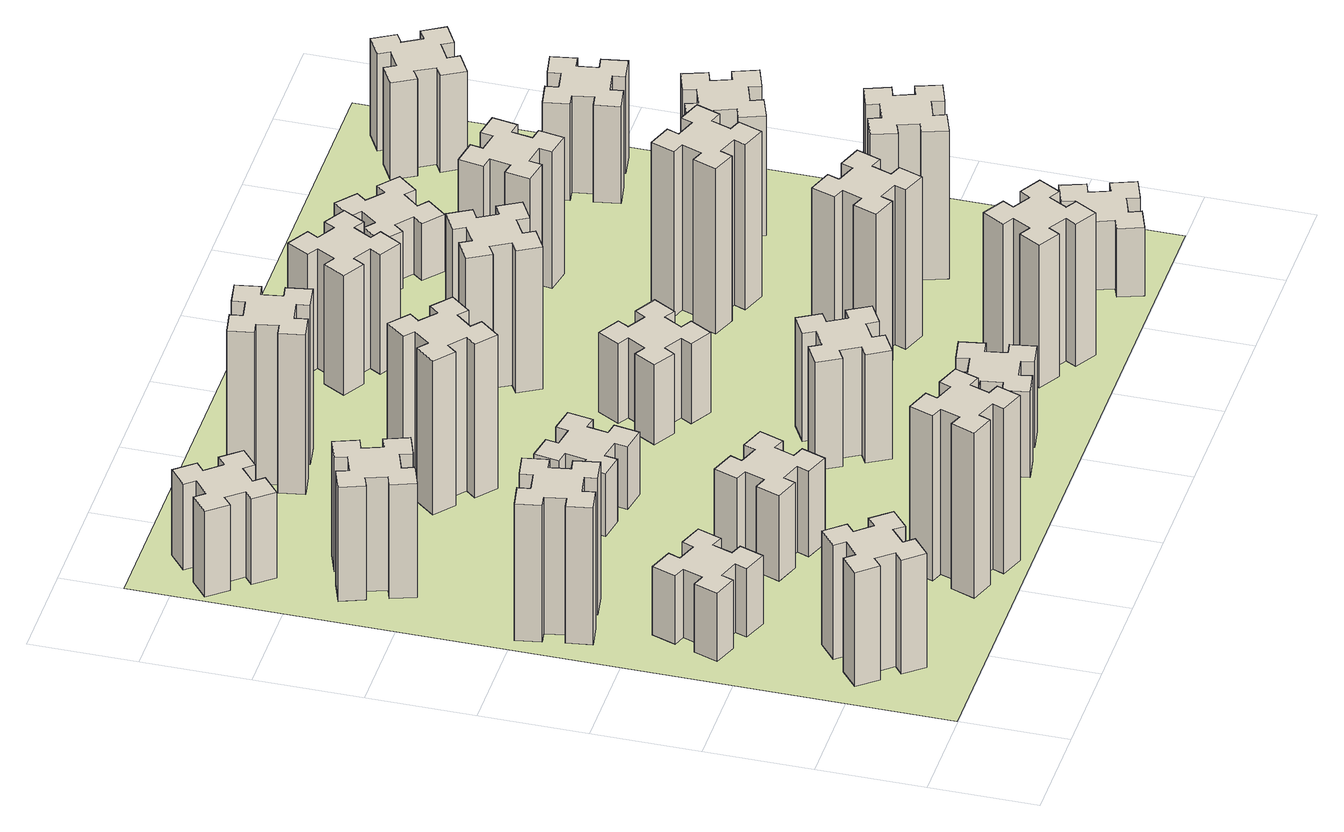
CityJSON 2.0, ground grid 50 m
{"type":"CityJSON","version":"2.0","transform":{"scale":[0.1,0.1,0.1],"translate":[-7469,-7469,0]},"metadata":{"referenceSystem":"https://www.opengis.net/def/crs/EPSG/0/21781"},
"CityObjects":{
"building1":{"type":"Building","attributes":{"class":"1000","function":"1000","usage":"1000","yearOfConstruction":2016,"roofType":"1000","measuredHeight":60,"storeysAboveGround":30,"storeysBelowGround":0},"geometry":[{"type":"Solid","lod":"1","boundaries":[[[[0,1,2,3,4,5,6,7,8,9,10,11,12,13,14,15,16,17,18,19]],[[17,16,20,21]],[[16,15,22,20]],[[15,14,23,22]],[[14,13,24,23]],[[13,12,25,24]],[[12,11,26,25]],[[11,10,27,26]],[[10,9,28,27]],[[9,8,29,28]],[[8,7,30,29]],[[7,6,31,30]],[[6,5,32,31]],[[5,4,33,32]],[[4,3,34,33]],[[3,2,35,34]],[[2,1,36,35]],[[1,0,37,36]],[[0,19,38,37]],[[19,18,39,38]],[[18,17,21,39]],[[24,25,26,27,28,29,30,31,32,33,34,35,36,37,38,39,21,20,22,23]]]]}]},
"building2":{"type":"Building","attributes":{"class":"1000","function":"1000","usage":"1000","yearOfConstruction":2016,"roofType":"1000","measuredHeight":36,"storeysAboveGround":30,"storeysBelowGround":0},"geometry":[{"type":"Solid","lod":"1","boundaries":[[[[40,41,42,43,44,45,46,47,48,49,50,51,52,53,54,55,56,57,58,59]],[[57,56,60,61]],[[56,55,62,60]],[[55,54,63,62]],[[54,53,64,63]],[[53,52,65,64]],[[52,51,66,65]],[[51,50,67,66]],[[50,49,68,67]],[[49,48,69,68]],[[48,47,70,69]],[[47,46,71,70]],[[46,45,72,71]],[[45,44,73,72]],[[44,43,74,73]],[[43,42,75,74]],[[42,41,76,75]],[[41,40,77,76]],[[40,59,78,77]],[[59,58,79,78]],[[58,57,61,79]],[[64,65,66,67,68,69,70,71,72,73,74,75,76,77,78,79,61,60,62,63]]]]}]},
"building3":{"type":"Building","attributes":{"class":"1000","function":"1000","usage":"1000","yearOfConstruction":2016,"roofType":"1000","measuredHeight":72,"storeysAboveGround":30,"storeysBelowGround":0},"geometry":[{"type":"Solid","lod":"1","boundaries":[[[[80,81,82,83,84,85,86,87,88,89,90,91,92,93,94,95,96,97,98,99]],[[97,96,100,101]],[[96,95,102,100]],[[95,94,103,102]],[[94,93,104,103]],[[93,92,105,104]],[[92,91,106,105]],[[91,90,107,106]],[[90,89,108,107]],[[89,88,109,108]],[[88,87,110,109]],[[87,86,111,110]],[[86,85,112,111]],[[85,84,113,112]],[[84,83,114,113]],[[83,82,115,114]],[[82,81,116,115]],[[81,80,117,116]],[[80,99,118,117]],[[99,98,119,118]],[[98,97,101,119]],[[104,105,106,107,108,109,110,111,112,113,114,115,116,117,118,119,101,100,102,103]]]]}]},
"building4":{"type":"Building","attributes":{"class":"1000","function":"1000","usage":"1000","yearOfConstruction":2016,"roofType":"1000","measuredHeight":60,"storeysAboveGround":30,"storeysBelowGround":0},"geometry":[{"type":"Solid","lod":"1","boundaries":[[[[120,121,122,123,124,125,126,127,128,129,130,131,132,133,134,135,136,137,138,139]],[[137,136,140,141]],[[136,135,142,140]],[[135,134,143,142]],[[134,133,144,143]],[[133,132,145,144]],[[132,131,146,145]],[[131,130,147,146]],[[130,129,148,147]],[[129,128,149,148]],[[128,127,150,149]],[[127,126,151,150]],[[126,125,152,151]],[[125,124,153,152]],[[124,123,154,153]],[[123,122,155,154]],[[122,121,156,155]],[[121,120,157,156]],[[120,139,158,157]],[[139,138,159,158]],[[138,137,141,159]],[[144,145,146,147,148,149,150,151,152,153,154,155,156,157,158,159,141,140,142,143]]]]}]},
"building5":{"type":"Building","attributes":{"class":"1000","function":"1000","usage":"1000","yearOfConstruction":2016,"roofType":"1000","measuredHeight":87,"storeysAboveGround":30,"storeysBelowGround":0},"geometry":[{"type":"Solid","lod":"1","boundaries":[[[[160,161,162,163,164,165,166,167,168,169,170,171,172,173,174,175,176,177,178,179]],[[177,176,180,181]],[[176,175,182,180]],[[175,174,183,182]],[[174,173,184,183]],[[173,172,185,184]],[[172,171,186,185]],[[171,170,187,186]],[[170,169,188,187]],[[169,168,189,188]],[[168,167,190,189]],[[167,166,191,190]],[[166,165,192,191]],[[165,164,193,192]],[[164,163,194,193]],[[163,162,195,194]],[[162,161,196,195]],[[161,160,197,196]],[[160,179,198,197]],[[179,178,199,198]],[[178,177,181,199]],[[184,185,186,187,188,189,190,191,192,193,194,195,196,197,198,199,181,180,182,183]]]]}]},
"building6":{"type":"Building","attributes":{"class":"1000","function":"1000","usage":"1000","yearOfConstruction":2016,"roofType":"1000","measuredHeight":45,"storeysAboveGround":30,"storeysBelowGround":0},"geometry":[{"type":"Solid","lod":"1","boundaries":[[[[200,201,202,203,204,205,206,207,208,209,210,211,212,213,214,215,216,217,218,219]],[[217,216,220,221]],[[216,215,222,220]],[[215,214,223,222]],[[214,213,224,223]],[[213,212,225,224]],[[212,211,226,225]],[[211,210,227,226]],[[210,209,228,227]],[[209,208,229,228]],[[208,207,230,229]],[[207,206,231,230]],[[206,205,232,231]],[[205,204,233,232]],[[204,203,234,233]],[[203,202,235,234]],[[202,201,236,235]],[[201,200,237,236]],[[200,219,238,237]],[[219,218,239,238]],[[218,217,221,239]],[[224,225,226,227,228,229,230,231,232,233,234,235,236,237,238,239,221,220,222,223]]]]}]},
"building7":{"type":"Building","attributes":{"class":"1000","function":"1000","usage":"1000","yearOfConstruction":2016,"roofType":"1000","measuredHeight":45,"storeysAboveGround":30,"storeysBelowGround":0},"geometry":[{"type":"Solid","lod":"1","boundaries":[[[[240,241,242,243,244,245,246,247,248,249,250,251,252,253,254,255,256,257,258,259]],[[257,256,260,261]],[[256,255,262,260]],[[255,254,263,262]],[[254,253,264,263]],[[253,252,265,264]],[[252,251,266,265]],[[251,250,267,266]],[[250,249,268,267]],[[249,248,269,268]],[[248,247,270,269]],[[247,246,271,270]],[[246,245,272,271]],[[245,244,273,272]],[[244,243,274,273]],[[243,242,275,274]],[[242,241,276,275]],[[241,240,277,276]],[[240,259,278,277]],[[259,258,279,278]],[[258,257,261,279]],[[264,265,266,267,268,269,270,271,272,273,274,275,276,277,278,279,261,260,262,263]]]]}]},
"building8":{"type":"Building","attributes":{"class":"1000","function":"1000","usage":"1000","yearOfConstruction":2016,"roofType":"1000","measuredHeight":33,"storeysAboveGround":30,"storeysBelowGround":0},"geometry":[{"type":"Solid","lod":"1","boundaries":[[[[280,281,282,283,284,285,286,287,288,289,290,291,292,293,294,295,296,297,298,299]],[[297,296,300,301]],[[296,295,302,300]],[[295,294,303,302]],[[294,293,304,303]],[[293,292,305,304]],[[292,291,306,305]],[[291,290,307,306]],[[290,289,308,307]],[[289,288,309,308]],[[288,287,310,309]],[[287,286,311,310]],[[286,285,312,311]],[[285,284,313,312]],[[284,283,314,313]],[[283,282,315,314]],[[282,281,316,315]],[[281,280,317,316]],[[280,299,318,317]],[[299,298,319,318]],[[298,297,301,319]],[[304,305,306,307,308,309,310,311,312,313,314,315,316,317,318,319,301,300,302,303]]]]}]},
"building9":{"type":"Building","attributes":{"class":"1000","function":"1000","usage":"1000","yearOfConstruction":2016,"roofType":"1000","measuredHeight":81,"storeysAboveGround":30,"storeysBelowGround":0},"geometry":[{"type":"Solid","lod":"1","boundaries":[[[[320,321,322,323,324,325,326,327,328,329,330,331,332,333,334,335,336,337,338,339]],[[337,336,340,341]],[[336,335,342,340]],[[335,334,343,342]],[[334,333,344,343]],[[333,332,345,344]],[[332,331,346,345]],[[331,330,347,346]],[[330,329,348,347]],[[329,328,349,348]],[[328,327,350,349]],[[327,326,351,350]],[[326,325,352,351]],[[325,324,353,352]],[[324,323,354,353]],[[323,322,355,354]],[[322,321,356,355]],[[321,320,357,356]],[[320,339,358,357]],[[339,338,359,358]],[[338,337,341,359]],[[344,345,346,347,348,349,350,351,352,353,354,355,356,357,358,359,341,340,342,343]]]]}]},
"building10":{"type":"Building","attributes":{"class":"1000","function":"1000","usage":"1000","yearOfConstruction":2016,"roofType":"1000","measuredHeight":84,"storeysAboveGround":30,"storeysBelowGround":0},"geometry":[{"type":"Solid","lod":"1","boundaries":[[[[360,361,362,363,364,365,366,367,368,369,370,371,372,373,374,375,376,377,378,379]],[[377,376,380,381]],[[376,375,382,380]],[[375,374,383,382]],[[374,373,384,383]],[[373,372,385,384]],[[372,371,386,385]],[[371,370,387,386]],[[370,369,388,387]],[[369,368,389,388]],[[368,367,390,389]],[[367,366,391,390]],[[366,365,392,391]],[[365,364,393,392]],[[364,363,394,393]],[[363,362,395,394]],[[362,361,396,395]],[[361,360,397,396]],[[360,379,398,397]],[[379,378,399,398]],[[378,377,381,399]],[[384,385,386,387,388,389,390,391,392,393,394,395,396,397,398,399,381,380,382,383]]]]}]},
"building11":{"type":"Building","attributes":{"class":"1000","function":"1000","usage":"1000","yearOfConstruction":2016,"roofType":"1000","measuredHeight":45,"storeysAboveGround":30,"storeysBelowGround":0},"geometry":[{"type":"Solid","lod":"1","boundaries":[[[[400,401,402,403,404,405,406,407,408,409,410,411,412,413,414,415,416,417,418,419]],[[417,416,420,421]],[[416,415,422,420]],[[415,414,423,422]],[[414,413,424,423]],[[413,412,425,424]],[[412,411,426,425]],[[411,410,427,426]],[[410,409,428,427]],[[409,408,429,428]],[[408,407,430,429]],[[407,406,431,430]],[[406,405,432,431]],[[405,404,433,432]],[[404,403,434,433]],[[403,402,435,434]],[[402,401,436,435]],[[401,400,437,436]],[[400,419,438,437]],[[419,418,439,438]],[[418,417,421,439]],[[424,425,426,427,428,429,430,431,432,433,434,435,436,437,438,439,421,420,422,423]]]]}]},
"building12":{"type":"Building","attributes":{"class":"1000","function":"1000","usage":"1000","yearOfConstruction":2016,"roofType":"1000","measuredHeight":57,"storeysAboveGround":30,"storeysBelowGround":0},"geometry":[{"type":"Solid","lod":"1","boundaries":[[[[440,441,442,443,444,445,446,447,448,449,450,451,452,453,454,455,456,457,458,459]],[[457,456,460,461]],[[456,455,462,460]],[[455,454,463,462]],[[454,453,464,463]],[[453,452,465,464]],[[452,451,466,465]],[[451,450,467,466]],[[450,449,468,467]],[[449,448,469,468]],[[448,447,470,469]],[[447,446,471,470]],[[446,445,472,471]],[[445,444,473,472]],[[444,443,474,473]],[[443,442,475,474]],[[442,441,476,475]],[[441,440,477,476]],[[440,459,478,477]],[[459,458,479,478]],[[458,457,461,479]],[[464,465,466,467,468,469,470,471,472,473,474,475,476,477,478,479,461,460,462,463]]]]}]},
"building13":{"type":"Building","attributes":{"class":"1000","function":"1000","usage":"1000","yearOfConstruction":2016,"roofType":"1000","measuredHeight":42,"storeysAboveGround":30,"storeysBelowGround":0},"geometry":[{"type":"Solid","lod":"1","boundaries":[[[[480,481,482,483,484,485,486,487,488,489,490,491,492,493,494,495,496,497,498,499]],[[497,496,500,501]],[[496,495,502,500]],[[495,494,503,502]],[[494,493,504,503]],[[493,492,505,504]],[[492,491,506,505]],[[491,490,507,506]],[[490,489,508,507]],[[489,488,509,508]],[[488,487,510,509]],[[487,486,511,510]],[[486,485,512,511]],[[485,484,513,512]],[[484,483,514,513]],[[483,482,515,514]],[[482,481,516,515]],[[481,480,517,516]],[[480,499,518,517]],[[499,498,519,518]],[[498,497,501,519]],[[504,505,506,507,508,509,510,511,512,513,514,515,516,517,518,519,501,500,502,503]]]]}]},
"building14":{"type":"Building","attributes":{"class":"1000","function":"1000","usage":"1000","yearOfConstruction":2016,"roofType":"1000","measuredHeight":75,"storeysAboveGround":30,"storeysBelowGround":0},"geometry":[{"type":"Solid","lod":"1","boundaries":[[[[520,521,522,523,524,525,526,527,528,529,530,531,532,533,534,535,536,537,538,539]],[[537,536,540,541]],[[536,535,542,540]],[[535,534,543,542]],[[534,533,544,543]],[[533,532,545,544]],[[532,531,546,545]],[[531,530,547,546]],[[530,529,548,547]],[[529,528,549,548]],[[528,527,550,549]],[[527,526,551,550]],[[526,525,552,551]],[[525,524,553,552]],[[524,523,554,553]],[[523,522,555,554]],[[522,521,556,555]],[[521,520,557,556]],[[520,539,558,557]],[[539,538,559,558]],[[538,537,541,559]],[[544,545,546,547,548,549,550,551,552,553,554,555,556,557,558,559,541,540,542,543]]]]}]},
"building15":{"type":"Building","attributes":{"class":"1000","function":"1000","usage":"1000","yearOfConstruction":2016,"roofType":"1000","measuredHeight":75,"storeysAboveGround":30,"storeysBelowGround":0},"geometry":[{"type":"Solid","lod":"1","boundaries":[[[[560,561,562,563,564,565,566,567,568,569,570,571,572,573,574,575,576,577,578,579]],[[577,576,580,581]],[[576,575,582,580]],[[575,574,583,582]],[[574,573,584,583]],[[573,572,585,584]],[[572,571,586,585]],[[571,570,587,586]],[[570,569,588,587]],[[569,568,589,588]],[[568,567,590,589]],[[567,566,591,590]],[[566,565,592,591]],[[565,564,593,592]],[[564,563,594,593]],[[563,562,595,594]],[[562,561,596,595]],[[561,560,597,596]],[[560,579,598,597]],[[579,578,599,598]],[[578,577,581,599]],[[584,585,586,587,588,589,590,591,592,593,594,595,596,597,598,599,581,580,582,583]]]]}]},
"building16":{"type":"Building","attributes":{"class":"1000","function":"1000","usage":"1000","yearOfConstruction":2016,"roofType":"1000","measuredHeight":63,"storeysAboveGround":30,"storeysBelowGround":0},"geometry":[{"type":"Solid","lod":"1","boundaries":[[[[600,601,602,603,604,605,606,607,608,609,610,611,612,613,614,615,616,617,618,619]],[[617,616,620,621]],[[616,615,622,620]],[[615,614,623,622]],[[614,613,624,623]],[[613,612,625,624]],[[612,611,626,625]],[[611,610,627,626]],[[610,609,628,627]],[[609,608,629,628]],[[608,607,630,629]],[[607,606,631,630]],[[606,605,632,631]],[[605,604,633,632]],[[604,603,634,633]],[[603,602,635,634]],[[602,601,636,635]],[[601,600,637,636]],[[600,619,638,637]],[[619,618,639,638]],[[618,617,621,639]],[[624,625,626,627,628,629,630,631,632,633,634,635,636,637,638,639,621,620,622,623]]]]}]},
"building17":{"type":"Building","attributes":{"class":"1000","function":"1000","usage":"1000","yearOfConstruction":2016,"roofType":"1000","measuredHeight":84,"storeysAboveGround":30,"storeysBelowGround":0},"geometry":[{"type":"Solid","lod":"1","boundaries":[[[[640,641,642,643,644,645,646,647,648,649,650,651,652,653,654,655,656,657,658,659]],[[657,656,660,661]],[[656,655,662,660]],[[655,654,663,662]],[[654,653,664,663]],[[653,652,665,664]],[[652,651,666,665]],[[651,650,667,666]],[[650,649,668,667]],[[649,648,669,668]],[[648,647,670,669]],[[647,646,671,670]],[[646,645,672,671]],[[645,644,673,672]],[[644,643,674,673]],[[643,642,675,674]],[[642,641,676,675]],[[641,640,677,676]],[[640,659,678,677]],[[659,658,679,678]],[[658,657,661,679]],[[664,665,666,667,668,669,670,671,672,673,674,675,676,677,678,679,661,660,662,663]]]]}]},
"building18":{"type":"Building","attributes":{"class":"1000","function":"1000","usage":"1000","yearOfConstruction":2016,"roofType":"1000","measuredHeight":87,"storeysAboveGround":30,"storeysBelowGround":0},"geometry":[{"type":"Solid","lod":"1","boundaries":[[[[680,681,682,683,684,685,686,687,688,689,690,691,692,693,694,695,696,697,698,699]],[[697,696,700,701]],[[696,695,702,700]],[[695,694,703,702]],[[694,693,704,703]],[[693,692,705,704]],[[692,691,706,705]],[[691,690,707,706]],[[690,689,708,707]],[[689,688,709,708]],[[688,687,710,709]],[[687,686,711,710]],[[686,685,712,711]],[[685,684,713,712]],[[684,683,714,713]],[[683,682,715,714]],[[682,681,716,715]],[[681,680,717,716]],[[680,699,718,717]],[[699,698,719,718]],[[698,697,701,719]],[[704,705,706,707,708,709,710,711,712,713,714,715,716,717,718,719,701,700,702,703]]]]}]},
"building19":{"type":"Building","attributes":{"class":"1000","function":"1000","usage":"1000","yearOfConstruction":2016,"roofType":"1000","measuredHeight":72,"storeysAboveGround":30,"storeysBelowGround":0},"geometry":[{"type":"Solid","lod":"1","boundaries":[[[[720,721,722,723,724,725,726,727,728,729,730,731,732,733,734,735,736,737,738,739]],[[737,736,740,741]],[[736,735,742,740]],[[735,734,743,742]],[[734,733,744,743]],[[733,732,745,744]],[[732,731,746,745]],[[731,730,747,746]],[[730,729,748,747]],[[729,728,749,748]],[[728,727,750,749]],[[727,726,751,750]],[[726,725,752,751]],[[725,724,753,752]],[[724,723,754,753]],[[723,722,755,754]],[[722,721,756,755]],[[721,720,757,756]],[[720,739,758,757]],[[739,738,759,758]],[[738,737,741,759]],[[744,745,746,747,748,749,750,751,752,753,754,755,756,757,758,759,741,740,742,743]]]]}]},
"building20":{"type":"Building","attributes":{"class":"1000","function":"1000","usage":"1000","yearOfConstruction":2016,"roofType":"1000","measuredHeight":36,"storeysAboveGround":30,"storeysBelowGround":0},"geometry":[{"type":"Solid","lod":"1","boundaries":[[[[760,761,762,763,764,765,766,767,768,769,770,771,772,773,774,775,776,777,778,779]],[[777,776,780,781]],[[776,775,782,780]],[[775,774,783,782]],[[774,773,784,783]],[[773,772,785,784]],[[772,771,786,785]],[[771,770,787,786]],[[770,769,788,787]],[[769,768,789,788]],[[768,767,790,789]],[[767,766,791,790]],[[766,765,792,791]],[[765,764,793,792]],[[764,763,794,793]],[[763,762,795,794]],[[762,761,796,795]],[[761,760,797,796]],[[760,779,798,797]],[[779,778,799,798]],[[778,777,781,799]],[[784,785,786,787,788,789,790,791,792,793,794,795,796,797,798,799,781,780,782,783]]]]}]},
"building21":{"type":"Building","attributes":{"class":"1000","function":"1000","usage":"1000","yearOfConstruction":2016,"roofType":"1000","measuredHeight":30,"storeysAboveGround":30,"storeysBelowGround":0},"geometry":[{"type":"Solid","lod":"1","boundaries":[[[[800,801,802,803,804,805,806,807,808,809,810,811,812,813,814,815,816,817,818,819]],[[817,816,820,821]],[[816,815,822,820]],[[815,814,823,822]],[[814,813,824,823]],[[813,812,825,824]],[[812,811,826,825]],[[811,810,827,826]],[[810,809,828,827]],[[809,808,829,828]],[[808,807,830,829]],[[807,806,831,830]],[[806,805,832,831]],[[805,804,833,832]],[[804,803,834,833]],[[803,802,835,834]],[[802,801,836,835]],[[801,800,837,836]],[[800,819,838,837]],[[819,818,839,838]],[[818,817,821,839]],[[824,825,826,827,828,829,830,831,832,833,834,835,836,837,838,839,821,820,822,823]]]]}]},
"building22":{"type":"Building","attributes":{"class":"1000","function":"1000","usage":"1000","yearOfConstruction":2016,"roofType":"1000","measuredHeight":78,"storeysAboveGround":30,"storeysBelowGround":0},"geometry":[{"type":"Solid","lod":"1","boundaries":[[[[840,841,842,843,844,845,846,847,848,849,850,851,852,853,854,855,856,857,858,859]],[[857,856,860,861]],[[856,855,862,860]],[[855,854,863,862]],[[854,853,864,863]],[[853,852,865,864]],[[852,851,866,865]],[[851,850,867,866]],[[850,849,868,867]],[[849,848,869,868]],[[848,847,870,869]],[[847,846,871,870]],[[846,845,872,871]],[[845,844,873,872]],[[844,843,874,873]],[[843,842,875,874]],[[842,841,876,875]],[[841,840,877,876]],[[840,859,878,877]],[[859,858,879,878]],[[858,857,861,879]],[[864,865,866,867,868,869,870,871,872,873,874,875,876,877,878,879,861,860,862,863]]]]}]},
"building23":{"type":"Building","attributes":{"class":"1000","function":"1000","usage":"1000","yearOfConstruction":2016,"roofType":"1000","measuredHeight":63,"storeysAboveGround":30,"storeysBelowGround":0},"geometry":[{"type":"Solid","lod":"1","boundaries":[[[[880,881,882,883,884,885,886,887,888,889,890,891,892,893,894,895,896,897,898,899]],[[897,896,900,901]],[[896,895,902,900]],[[895,894,903,902]],[[894,893,904,903]],[[893,892,905,904]],[[892,891,906,905]],[[891,890,907,906]],[[890,889,908,907]],[[889,888,909,908]],[[888,887,910,909]],[[887,886,911,910]],[[886,885,912,911]],[[885,884,913,912]],[[884,883,914,913]],[[883,882,915,914]],[[882,881,916,915]],[[881,880,917,916]],[[880,899,918,917]],[[899,898,919,918]],[[898,897,901,919]],[[904,905,906,907,908,909,910,911,912,913,914,915,916,917,918,919,901,900,902,903]]]]}]},
"building24":{"type":"Building","attributes":{"class":"1000","function":"1000","usage":"1000","yearOfConstruction":2016,"roofType":"1000","measuredHeight":51,"storeysAboveGround":30,"storeysBelowGround":0},"geometry":[{"type":"Solid","lod":"1","boundaries":[[[[920,921,922,923,924,925,926,927,928,929,930,931,932,933,934,935,936,937,938,939]],[[937,936,940,941]],[[936,935,942,940]],[[935,934,943,942]],[[934,933,944,943]],[[933,932,945,944]],[[932,931,946,945]],[[931,930,947,946]],[[930,929,948,947]],[[929,928,949,948]],[[928,927,950,949]],[[927,926,951,950]],[[926,925,952,951]],[[925,924,953,952]],[[924,923,954,953]],[[923,922,955,954]],[[922,921,956,955]],[[921,920,957,956]],[[920,939,958,957]],[[939,938,959,958]],[[938,937,941,959]],[[944,945,946,947,948,949,950,951,952,953,954,955,956,957,958,959,941,940,942,943]]]]}]},
"building25":{"type":"Building","attributes":{"class":"1000","function":"1000","usage":"1000","yearOfConstruction":2016,"roofType":"1000","measuredHeight":51,"storeysAboveGround":30,"storeysBelowGround":0},"geometry":[{"type":"Solid","lod":"1","boundaries":[[[[960,961,962,963,964,965,966,967,968,969,970,971,972,973,974,975,976,977,978,979]],[[977,976,980,981]],[[976,975,982,980]],[[975,974,983,982]],[[974,973,984,983]],[[973,972,985,984]],[[972,971,986,985]],[[971,970,987,986]],[[970,969,988,987]],[[969,968,989,988]],[[968,967,990,989]],[[967,966,991,990]],[[966,965,992,991]],[[965,964,993,992]],[[964,963,994,993]],[[963,962,995,994]],[[962,961,996,995]],[[961,960,997,996]],[[960,979,998,997]],[[979,978,999,998]],[[978,977,981,999]],[[984,985,986,987,988,989,990,991,992,993,994,995,996,997,998,999,981,980,982,983]]]]}]},
"landuse1":{"type":"LandUse","attributes":{"name":"plot1","function":"1010"},"geometry":[{"type":"MultiSurface","lod":"1","boundaries":[[[1000,1001,1002,1003]]]}]}
},
"vertices":[
[259,443,0],[323,366,0],[277,328,0],[354,236,0],[446,313,0],[408,359,0],[484,423,0],[523,377,0],[615,454,0],[538,546,0],[492,508,0],[427,584,0],[473,623,0],[396,715,0],[304,638,0],[343,592,0],[266,527,0],[228,573,0],[136,496,0],[213,404,0],[266,527,600],[228,573,600],[343,592,600],[304,638,600],[396,715,600],[473,623,600],[427,584,600],[492,508,600],[538,546,600],[615,454,600],[523,377,600],[484,423,600],[408,359,600],[446,313,600],[354,236,600],[277,328,600],[323,366,600],[259,443,600],[213,404,600],[136,496,600],
[462,1131,0],[496,1225,0],[552,1204,0],[593,1317,0],[480,1358,0],[460,1302,0],[366,1336,0],[387,1392,0],[274,1433,0],[233,1320,0],[289,1300,0],[255,1206,0],[199,1227,0],[157,1114,0],[270,1073,0],[291,1129,0],[385,1095,0],[364,1039,0],[477,997,0],[518,1110,0],[385,1095,360],[364,1039,360],[291,1129,360],[270,1073,360],[157,1114,360],[199,1227,360],[255,1206,360],[289,1300,360],[233,1320,360],[274,1433,360],[387,1392,360],[366,1336,360],[460,1302,360],[480,1358,360],[593,1317,360],[552,1204,360],[496,1225,360],[462,1131,360],[518,1110,360],[477,997,360],
[158,1885,0],[176,1787,0],[117,1777,0],[137,1658,0],[256,1679,0],[245,1738,0],[344,1756,0],[354,1697,0],[472,1717,0],[451,1836,0],[392,1825,0],[375,1924,0],[434,1934,0],[413,2052,0],[295,2031,0],[305,1972,0],[207,1955,0],[197,2014,0],[78,1993,0],[99,1875,0],[207,1955,720],[197,2014,720],[305,1972,720],[295,2031,720],[413,2052,720],[434,1934,720],[375,1924,720],[392,1825,720],[451,1836,720],[472,1717,720],[354,1697,720],[344,1756,720],[245,1738,720],[256,1679,720],[137,1658,720],[117,1777,720],[176,1787,720],[158,1885,720],[99,1875,720],[78,1993,720],
[255,2705,0],[289,2611,0],[233,2590,0],[274,2477,0],[387,2519,0],[366,2575,0],[460,2609,0],[480,2553,0],[593,2594,0],[552,2707,0],[496,2686,0],[462,2780,0],[518,2800,0],[477,2913,0],[364,2872,0],[385,2816,0],[291,2782,0],[270,2838,0],[157,2797,0],[199,2684,0],[291,2782,600],[270,2838,600],[385,2816,600],[364,2872,600],[477,2913,600],[518,2800,600],[462,2780,600],[496,2686,600],[552,2707,600],[593,2594,600],[480,2553,600],[460,2609,600],[366,2575,600],[387,2519,600],[274,2477,600],[233,2590,600],[289,2611,600],[255,2705,600],[199,2684,600],[157,2797,600],
[1202,191,0],[1236,285,0],[1292,264,0],[1333,377,0],[1220,418,0],[1200,362,0],[1106,396,0],[1127,452,0],[1014,493,0],[973,380,0],[1029,360,0],[995,266,0],[939,287,0],[897,174,0],[1010,133,0],[1031,189,0],[1125,155,0],[1104,99,0],[1217,57,0],[1258,170,0],[1125,155,870],[1104,99,870],[1031,189,870],[1010,133,870],[897,174,870],[939,287,870],[995,266,870],[1029,360,870],[973,380,870],[1014,493,870],[1127,452,870],[1106,396,870],[1200,362,870],[1220,418,870],[1333,377,870],[1292,264,870],[1236,285,870],[1202,191,870],[1258,170,870],[1217,57,870],
[159,3303,0],[223,3226,0],[177,3188,0],[254,3096,0],[346,3173,0],[308,3219,0],[384,3283,0],[423,3237,0],[515,3314,0],[438,3406,0],[392,3368,0],[327,3444,0],[373,3483,0],[296,3575,0],[204,3498,0],[243,3452,0],[166,3387,0],[128,3433,0],[36,3356,0],[113,3264,0],[166,3387,450],[128,3433,450],[243,3452,450],[204,3498,450],[296,3575,450],[373,3483,450],[327,3444,450],[392,3368,450],[438,3406,450],[515,3314,450],[423,3237,450],[384,3283,450],[308,3219,450],[346,3173,450],[254,3096,450],[177,3188,450],[223,3226,450],[159,3303,450],[113,3264,450],[36,3356,450],
[1102,1031,0],[1136,1125,0],[1192,1104,0],[1233,1217,0],[1120,1258,0],[1100,1202,0],[1006,1236,0],[1027,1292,0],[914,1333,0],[873,1220,0],[929,1200,0],[895,1106,0],[839,1127,0],[797,1014,0],[910,973,0],[931,1029,0],[1025,995,0],[1004,939,0],[1117,897,0],[1158,1010,0],[1025,995,450],[1004,939,450],[931,1029,450],[910,973,450],[797,1014,450],[839,1127,450],[895,1106,450],[929,1200,450],[873,1220,450],[914,1333,450],[1027,1292,450],[1006,1236,450],[1100,1202,450],[1120,1258,450],[1233,1217,450],[1192,1104,450],[1136,1125,450],[1102,1031,450],[1158,1010,450],[1117,897,450],
[1016,2024,0],[998,1925,0],[939,1936,0],[918,1817,0],[1037,1797,0],[1047,1856,0],[1145,1838,0],[1135,1779,0],[1253,1758,0],[1274,1877,0],[1215,1887,0],[1232,1985,0],[1291,1975,0],[1312,2093,0],[1194,2114,0],[1184,2055,0],[1085,2072,0],[1096,2131,0],[977,2152,0],[957,2034,0],[1085,2072,330],[1096,2131,330],[1184,2055,330],[1194,2114,330],[1312,2093,330],[1291,1975,330],[1232,1985,330],[1215,1887,330],[1274,1877,330],[1253,1758,330],[1135,1779,330],[1145,1838,330],[1047,1856,330],[1037,1797,330],[918,1817,330],[939,1936,330],[998,1925,330],[1016,2024,330],[957,2034,330],[977,2152,330],
[1167,2486,0],[1232,2563,0],[1278,2524,0],[1355,2616,0],[1263,2693,0],[1224,2647,0],[1148,2712,0],[1186,2758,0],[1094,2835,0],[1017,2743,0],[1063,2704,0],[999,2628,0],[953,2666,0],[876,2574,0],[968,2497,0],[1006,2543,0],[1083,2479,0],[1044,2433,0],[1136,2356,0],[1213,2448,0],[1083,2479,810],[1044,2433,810],[1006,2543,810],[968,2497,810],[876,2574,810],[953,2666,810],[999,2628,810],[1063,2704,810],[1017,2743,810],[1094,2835,810],[1186,2758,810],[1148,2712,810],[1224,2647,810],[1263,2693,810],[1355,2616,810],[1278,2524,810],[1232,2563,810],[1167,2486,810],[1213,2448,810],[1136,2356,810],
[1045,3452,0],[947,3435,0],[937,3494,0],[818,3473,0],[839,3355,0],[898,3365,0],[916,3267,0],[857,3257,0],[877,3138,0],[996,3159,0],[985,3218,0],[1084,3236,0],[1094,3177,0],[1212,3197,0],[1191,3316,0],[1132,3305,0],[1115,3404,0],[1174,3414,0],[1153,3532,0],[1035,3511,0],[1115,3404,840],[1174,3414,840],[1132,3305,840],[1191,3316,840],[1212,3197,840],[1094,3177,840],[1084,3236,840],[985,3218,840],[996,3159,840],[877,3138,840],[857,3257,840],[916,3267,840],[898,3365,840],[839,3355,840],[818,3473,840],[937,3494,840],[947,3435,840],[1045,3452,840],[1035,3511,840],[1153,3532,840],
[1985,492,0],[1887,475,0],[1877,534,0],[1758,513,0],[1779,395,0],[1838,405,0],[1856,307,0],[1797,297,0],[1817,178,0],[1936,199,0],[1925,258,0],[2024,276,0],[2034,217,0],[2152,237,0],[2131,356,0],[2072,345,0],[2055,444,0],[2114,454,0],[2093,572,0],[1975,551,0],[2055,444,450],[2114,454,450],[2072,345,450],[2131,356,450],[2152,237,450],[2034,217,450],[2024,276,450],[1925,258,450],[1936,199,450],[1817,178,450],[1797,297,450],[1856,307,450],[1838,405,450],[1779,395,450],[1758,513,450],[1877,534,450],[1887,475,450],[1985,492,450],[1975,551,450],[2093,572,450],
[1867,895,0],[1954,945,0],[1984,893,0],[2088,953,0],[2028,1057,0],[1976,1027,0],[1926,1114,0],[1978,1144,0],[1918,1248,0],[1814,1188,0],[1844,1136,0],[1757,1086,0],[1727,1138,0],[1623,1078,0],[1683,974,0],[1735,1004,0],[1785,917,0],[1733,887,0],[1793,783,0],[1897,843,0],[1785,917,570],[1733,887,570],[1735,1004,570],[1683,974,570],[1623,1078,570],[1727,1138,570],[1757,1086,570],[1844,1136,570],[1814,1188,570],[1918,1248,570],[1978,1144,570],[1926,1114,570],[1976,1027,570],[2028,1057,570],[2088,953,570],[1984,893,570],[1954,945,570],[1867,895,570],[1897,843,570],[1793,783,570],
[1926,1757,0],[1976,1844,0],[2028,1814,0],[2088,1918,0],[1984,1978,0],[1954,1926,0],[1867,1976,0],[1897,2028,0],[1793,2088,0],[1733,1984,0],[1785,1954,0],[1735,1867,0],[1683,1897,0],[1623,1793,0],[1727,1733,0],[1757,1785,0],[1844,1735,0],[1814,1683,0],[1918,1623,0],[1978,1727,0],[1844,1735,420],[1814,1683,420],[1757,1785,420],[1727,1733,420],[1623,1793,420],[1683,1897,420],[1735,1867,420],[1785,1954,420],[1733,1984,420],[1793,2088,420],[1897,2028,420],[1867,1976,420],[1954,1926,420],[1984,1978,420],[2088,1918,420],[2028,1814,420],[1976,1844,420],[1926,1757,420],[1978,1727,420],[1918,1623,420],
[1944,2716,0],[1857,2666,0],[1827,2718,0],[1723,2658,0],[1783,2554,0],[1835,2584,0],[1885,2497,0],[1833,2467,0],[1893,2363,0],[1997,2423,0],[1967,2475,0],[2054,2525,0],[2084,2473,0],[2188,2533,0],[2128,2637,0],[2076,2607,0],[2026,2694,0],[2078,2724,0],[2018,2828,0],[1914,2768,0],[2026,2694,750],[2078,2724,750],[2076,2607,750],[2128,2637,750],[2188,2533,750],[2084,2473,750],[2054,2525,750],[1967,2475,750],[1997,2423,750],[1893,2363,750],[1833,2467,750],[1885,2497,750],[1835,2584,750],[1783,2554,750],[1723,2658,750],[1827,2718,750],[1857,2666,750],[1944,2716,750],[1914,2768,750],[2018,2828,750],
[2766,277,0],[2816,364,0],[2868,334,0],[2928,438,0],[2824,498,0],[2794,446,0],[2707,496,0],[2737,548,0],[2633,608,0],[2573,504,0],[2625,474,0],[2575,387,0],[2523,417,0],[2463,313,0],[2567,253,0],[2597,305,0],[2684,255,0],[2654,203,0],[2758,143,0],[2818,247,0],[2684,255,750],[2654,203,750],[2597,305,750],[2567,253,750],[2463,313,750],[2523,417,750],[2575,387,750],[2625,474,750],[2573,504,750],[2633,608,750],[2737,548,750],[2707,496,750],[2794,446,750],[2824,498,750],[2928,438,750],[2868,334,750],[2816,364,750],[2766,277,750],[2818,247,750],[2758,143,750],
[1926,3137,0],[1976,3224,0],[2028,3194,0],[2088,3298,0],[1984,3358,0],[1954,3306,0],[1867,3356,0],[1897,3408,0],[1793,3468,0],[1733,3364,0],[1785,3334,0],[1735,3247,0],[1683,3277,0],[1623,3173,0],[1727,3113,0],[1757,3165,0],[1844,3115,0],[1814,3063,0],[1918,3003,0],[1978,3107,0],[1844,3115,630],[1814,3063,630],[1757,3165,630],[1727,3113,630],[1623,3173,630],[1683,3277,630],[1735,3247,630],[1785,3334,630],[1733,3364,630],[1793,3468,630],[1897,3408,630],[1867,3356,630],[1954,3306,630],[1984,3358,630],[2088,3298,630],[2028,3194,630],[1976,3224,630],[1926,3137,630],[1978,3107,630],[1918,3003,630],
[2680,1202,0],[2586,1236,0],[2607,1292,0],[2494,1333,0],[2453,1220,0],[2509,1200,0],[2475,1106,0],[2419,1127,0],[2377,1014,0],[2490,973,0],[2511,1029,0],[2605,995,0],[2584,939,0],[2697,897,0],[2738,1010,0],[2682,1031,0],[2716,1125,0],[2772,1104,0],[2813,1217,0],[2700,1258,0],[2716,1125,840],[2772,1104,840],[2682,1031,840],[2738,1010,840],[2697,897,840],[2584,939,840],[2605,995,840],[2511,1029,840],[2490,973,840],[2377,1014,840],[2419,1127,840],[2475,1106,840],[2509,1200,840],[2453,1220,840],[2494,1333,840],[2607,1292,840],[2586,1236,840],[2680,1202,840],[2700,1258,840],[2813,1217,840],
[2609,1940,0],[2575,1846,0],[2519,1867,0],[2477,1754,0],[2590,1713,0],[2611,1769,0],[2705,1735,0],[2684,1679,0],[2797,1637,0],[2838,1750,0],[2782,1771,0],[2816,1865,0],[2872,1844,0],[2913,1957,0],[2800,1998,0],[2780,1942,0],[2686,1976,0],[2707,2032,0],[2594,2073,0],[2553,1960,0],[2686,1976,870],[2707,2032,870],[2780,1942,870],[2800,1998,870],[2913,1957,870],[2872,1844,870],[2816,1865,870],[2782,1771,870],[2838,1750,870],[2797,1637,870],[2684,1679,870],[2705,1735,870],[2611,1769,870],[2590,1713,870],[2477,1754,870],[2519,1867,870],[2575,1846,870],[2609,1940,870],[2553,1960,870],[2594,2073,870],
[2527,2596,0],[2625,2578,0],[2615,2519,0],[2733,2498,0],[2754,2617,0],[2695,2627,0],[2712,2725,0],[2771,2715,0],[2792,2833,0],[2674,2854,0],[2664,2795,0],[2565,2812,0],[2576,2871,0],[2457,2892,0],[2437,2774,0],[2496,2764,0],[2478,2665,0],[2419,2676,0],[2398,2557,0],[2517,2537,0],[2478,2665,720],[2419,2676,720],[2496,2764,720],[2437,2774,720],[2457,2892,720],[2576,2871,720],[2565,2812,720],[2664,2795,720],[2674,2854,720],[2792,2833,720],[2771,2715,720],[2712,2725,720],[2695,2627,720],[2754,2617,720],[2733,2498,720],[2615,2519,720],[2625,2578,720],[2527,2596,720],[2517,2537,720],[2398,2557,720],
[3326,155,0],[3420,189,0],[3440,133,0],[3553,174,0],[3512,287,0],[3456,266,0],[3422,360,0],[3478,380,0],[3437,493,0],[3324,452,0],[3345,396,0],[3251,362,0],[3230,418,0],[3117,377,0],[3159,264,0],[3215,285,0],[3249,191,0],[3193,170,0],[3234,57,0],[3347,99,0],[3249,191,360],[3193,170,360],[3215,285,360],[3159,264,360],[3117,377,360],[3230,418,360],[3251,362,360],[3345,396,360],[3324,452,360],[3437,493,360],[3478,380,360],[3422,360,360],[3456,266,360],[3512,287,360],[3553,174,360],[3440,133,360],[3420,189,360],[3326,155,360],[3347,99,360],[3234,57,360],
[2486,3183,0],[2563,3119,0],[2524,3073,0],[2616,2996,0],[2693,3088,0],[2647,3126,0],[2712,3203,0],[2758,3164,0],[2835,3256,0],[2743,3333,0],[2704,3287,0],[2628,3352,0],[2666,3398,0],[2574,3475,0],[2497,3383,0],[2543,3344,0],[2479,3268,0],[2433,3306,0],[2356,3214,0],[2448,3137,0],[2479,3268,300],[2433,3306,300],[2543,3344,300],[2497,3383,300],[2574,3475,300],[2666,3398,300],[2628,3352,300],[2704,3287,300],[2743,3333,300],[2835,3256,300],[2758,3164,300],[2712,3203,300],[2647,3126,300],[2693,3088,300],[2616,2996,300],[2524,3073,300],[2563,3119,300],[2486,3183,300],[2448,3137,300],[2356,3214,300],
[3226,995,0],[3320,1029,0],[3340,973,0],[3453,1014,0],[3412,1127,0],[3356,1106,0],[3322,1200,0],[3378,1220,0],[3337,1333,0],[3224,1292,0],[3245,1236,0],[3151,1202,0],[3130,1258,0],[3017,1217,0],[3059,1104,0],[3115,1125,0],[3149,1031,0],[3093,1010,0],[3134,897,0],[3247,939,0],[3149,1031,780],[3093,1010,780],[3115,1125,780],[3059,1104,780],[3017,1217,780],[3130,1258,780],[3151,1202,780],[3245,1236,780],[3224,1292,780],[3337,1333,780],[3378,1220,780],[3322,1200,780],[3356,1106,780],[3412,1127,780],[3453,1014,780],[3340,973,780],[3320,1029,780],[3226,995,780],[3247,939,780],[3134,897,780],
[3326,1835,0],[3420,1869,0],[3440,1813,0],[3553,1854,0],[3512,1967,0],[3456,1946,0],[3422,2040,0],[3478,2060,0],[3437,2173,0],[3324,2132,0],[3345,2076,0],[3251,2042,0],[3230,2098,0],[3117,2057,0],[3159,1944,0],[3215,1965,0],[3249,1871,0],[3193,1850,0],[3234,1737,0],[3347,1779,0],[3249,1871,630],[3193,1850,630],[3215,1965,630],[3159,1944,630],[3117,2057,630],[3230,2098,630],[3251,2042,630],[3345,2076,630],[3324,2132,630],[3437,2173,630],[3478,2060,630],[3422,2040,630],[3456,1946,630],[3512,1967,630],[3553,1854,630],[3440,1813,630],[3420,1869,630],[3326,1835,630],[3347,1779,630],[3234,1737,630],
[3552,2565,0],[3535,2664,0],[3594,2674,0],[3573,2792,0],[3455,2771,0],[3465,2712,0],[3367,2695,0],[3357,2754,0],[3238,2733,0],[3259,2615,0],[3318,2625,0],[3336,2527,0],[3277,2517,0],[3297,2398,0],[3416,2419,0],[3405,2478,0],[3504,2496,0],[3514,2437,0],[3632,2457,0],[3611,2576,0],[3504,2496,510],[3514,2437,510],[3405,2478,510],[3416,2419,510],[3297,2398,510],[3277,2517,510],[3336,2527,510],[3318,2625,510],[3259,2615,510],[3238,2733,510],[3357,2754,510],[3367,2695,510],[3465,2712,510],[3455,2771,510],[3573,2792,510],[3594,2674,510],[3535,2664,510],[3552,2565,510],[3611,2576,510],[3632,2457,510],
[3424,3456,0],[3337,3406,0],[3307,3458,0],[3203,3398,0],[3263,3294,0],[3315,3324,0],[3365,3237,0],[3313,3207,0],[3373,3103,0],[3477,3163,0],[3447,3215,0],[3534,3265,0],[3564,3213,0],[3668,3273,0],[3608,3377,0],[3556,3347,0],[3506,3434,0],[3558,3464,0],[3498,3568,0],[3394,3508,0],[3506,3434,510],[3558,3464,510],[3556,3347,510],[3608,3377,510],[3668,3273,510],[3564,3213,510],[3534,3265,510],[3447,3215,510],[3477,3163,510],[3373,3103,510],[3313,3207,510],[3365,3237,510],[3315,3324,510],[3263,3294,510],[3203,3398,510],[3307,3458,510],[3337,3406,510],[3424,3456,510],[3394,3508,510],[3498,3568,510],
[5,3705,0],[3705,3705,0],[3705,5,0],[5,5,0]
]}
